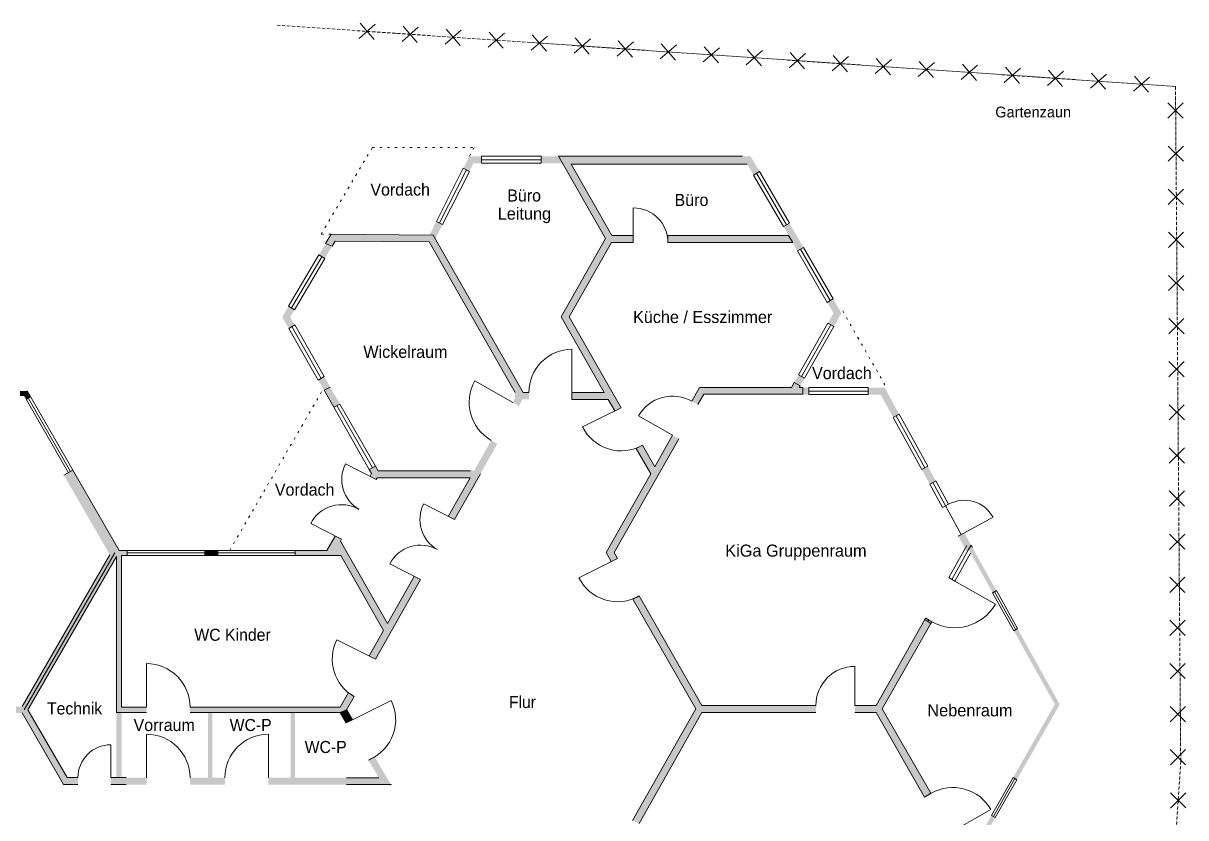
# Model space of a CAD drawing. Header units: inches. Extents: x 10176 to 53679, y 3686 to 38524.
# Drawn here: x 24994 to 51954, y 20095 to 38524 of the extents above; entities that cross this region are included whole.
import ezdxf

# ---------------------------------------------------------------- set-up
doc = ezdxf.new("R2010")
doc.units = ezdxf.units.IN
doc.header["$LTSCALE"] = 125
doc.header["$MEASUREMENT"] = 0
doc.header["$PDMODE"] = 34
doc.header["$PDSIZE"] = 5
for name, pattern in [('ISO-10_Strichpunktlinie', [0.93, 0.6, -0.15, 0.03, -0.15]), ('Punktlinie', [1.4, 0.4, -1]), ('Standardmuster', [0]), ('Volllinie', [0])]:
    doc.linetypes.add(name, pattern=pattern)
doc.layers.add('Grundebene', color=7, linetype='Continuous')
doc.styles.add('ARIAL', font='arial.ttf', dxfattribs={"height": 0.2})

# ---------------------------------------------------------------- blocks, each defined once
blk = doc.blocks.new('Kreuz-55')
at = {"layer": 'Grundebene', "color": 18, "linetype": 'Volllinie', "lineweight": 13, "true_color": 0x000000}
for p, q in [((51599, 20675), (51954, 20322)), ((51600, 20321), (51952, 20676))]:
    blk.add_line(p, q, dxfattribs=at)
blk = doc.blocks.new('Kreuz-5B')
at = {"layer": 'Grundebene', "color": 18, "linetype": 'Volllinie', "lineweight": 13, "true_color": 0x000000}
for p, q in [((51595, 21675), (51950, 21322)), ((51597, 21321), (51949, 21676))]:
    blk.add_line(p, q, dxfattribs=at)
blk = doc.blocks.new('Kreuz-61')
at = {"layer": 'Grundebene', "color": 18, "linetype": 'Volllinie', "lineweight": 13, "true_color": 0x000000}
for p, q in [((51592, 22675), (51946, 22322)), ((51593, 22321), (51945, 22676))]:
    blk.add_line(p, q, dxfattribs=at)
blk = doc.blocks.new('Kreuz-67')
at = {"layer": 'Grundebene', "color": 18, "linetype": 'Volllinie', "lineweight": 13, "true_color": 0x000000}
for p, q in [((51588, 23675), (51943, 23322)), ((51589, 23321), (51942, 23676))]:
    blk.add_line(p, q, dxfattribs=at)
blk = doc.blocks.new('Kreuz-6D')
at = {"layer": 'Grundebene', "color": 18, "linetype": 'Volllinie', "lineweight": 13, "true_color": 0x000000}
for p, q in [((51584, 24675), (51939, 24322)), ((51586, 24321), (51938, 24676))]:
    blk.add_line(p, q, dxfattribs=at)
blk = doc.blocks.new('Kreuz-73')
at = {"layer": 'Grundebene', "color": 18, "linetype": 'Volllinie', "lineweight": 13, "true_color": 0x000000}
for p, q in [((51581, 25675), (51936, 25322)), ((51582, 25321), (51934, 25676))]:
    blk.add_line(p, q, dxfattribs=at)
blk = doc.blocks.new('Kreuz-79')
at = {"layer": 'Grundebene', "color": 18, "linetype": 'Volllinie', "lineweight": 13, "true_color": 0x000000}
for p, q in [((51577, 26675), (51932, 26322)), ((51578, 26321), (51931, 26676))]:
    blk.add_line(p, q, dxfattribs=at)
blk = doc.blocks.new('Kreuz-7F')
at = {"layer": 'Grundebene', "color": 18, "linetype": 'Volllinie', "lineweight": 13, "true_color": 0x000000}
for p, q in [((51573, 27675), (51928, 27322)), ((51575, 27321), (51927, 27676))]:
    blk.add_line(p, q, dxfattribs=at)
blk = doc.blocks.new('Kreuz-85')
at = {"layer": 'Grundebene', "color": 18, "linetype": 'Volllinie', "lineweight": 13, "true_color": 0x000000}
for p, q in [((51570, 28675), (51925, 28322)), ((51571, 28321), (51923, 28676))]:
    blk.add_line(p, q, dxfattribs=at)
blk = doc.blocks.new('Kreuz-8B')
at = {"layer": 'Grundebene', "color": 18, "linetype": 'Volllinie', "lineweight": 13, "true_color": 0x000000}
for p, q in [((51566, 29675), (51921, 29322)), ((51568, 29321), (51920, 29676))]:
    blk.add_line(p, q, dxfattribs=at)
blk = doc.blocks.new('Kreuz-91')
at = {"layer": 'Grundebene', "color": 18, "linetype": 'Volllinie', "lineweight": 13, "true_color": 0x000000}
for p, q in [((51563, 30675), (51917, 30322)), ((51564, 30321), (51916, 30676))]:
    blk.add_line(p, q, dxfattribs=at)
blk = doc.blocks.new('Kreuz-97')
at = {"layer": 'Grundebene', "color": 18, "linetype": 'Volllinie', "lineweight": 13, "true_color": 0x000000}
for p, q in [((51559, 31675), (51914, 31322)), ((51560, 31321), (51913, 31676))]:
    blk.add_line(p, q, dxfattribs=at)
blk = doc.blocks.new('Kreuz-9D')
at = {"layer": 'Grundebene', "color": 18, "linetype": 'Volllinie', "lineweight": 13, "true_color": 0x000000}
for p, q in [((51555, 32675), (51910, 32322)), ((51557, 32321), (51909, 32676))]:
    blk.add_line(p, q, dxfattribs=at)
blk = doc.blocks.new('Kreuz-A3')
at = {"layer": 'Grundebene', "color": 18, "linetype": 'Volllinie', "lineweight": 13, "true_color": 0x000000}
for p, q in [((51552, 33675), (51907, 33322)), ((51553, 33321), (51905, 33676))]:
    blk.add_line(p, q, dxfattribs=at)
blk = doc.blocks.new('Kreuz-A9')
at = {"layer": 'Grundebene', "color": 18, "linetype": 'Volllinie', "lineweight": 13, "true_color": 0x000000}
for p, q in [((51548, 34675), (51903, 34322)), ((51549, 34321), (51902, 34676))]:
    blk.add_line(p, q, dxfattribs=at)
blk = doc.blocks.new('Kreuz-AF')
at = {"layer": 'Grundebene', "color": 18, "linetype": 'Volllinie', "lineweight": 13, "true_color": 0x000000}
for p, q in [((51544, 35675), (51899, 35322)), ((51546, 35321), (51898, 35676))]:
    blk.add_line(p, q, dxfattribs=at)
blk = doc.blocks.new('Kreuz-B5')
at = {"layer": 'Grundebene', "color": 18, "linetype": 'Volllinie', "lineweight": 13, "true_color": 0x000000}
for p, q in [((51541, 36675), (51896, 36322)), ((51542, 36321), (51894, 36676))]:
    blk.add_line(p, q, dxfattribs=at)
blk = doc.blocks.new('Kreuz-BB')
at = {"layer": 'Grundebene', "color": 18, "linetype": 'Volllinie', "lineweight": 13, "true_color": 0x000000}
for p, q in [((50740, 36947), (51116, 37275)), ((51092, 36923), (50764, 37300))]:
    blk.add_line(p, q, dxfattribs=at)
blk = doc.blocks.new('Kreuz-C1')
at = {"layer": 'Grundebene', "color": 18, "linetype": 'Volllinie', "lineweight": 13, "true_color": 0x000000}
for p, q in [((49742, 37015), (50119, 37344)), ((50095, 36991), (49766, 37368))]:
    blk.add_line(p, q, dxfattribs=at)
blk = doc.blocks.new('Kreuz-C7')
at = {"layer": 'Grundebene', "color": 18, "linetype": 'Volllinie', "lineweight": 13, "true_color": 0x000000}
for p, q in [((48744, 37083), (49121, 37412)), ((49097, 37059), (48768, 37436))]:
    blk.add_line(p, q, dxfattribs=at)
blk = doc.blocks.new('Kreuz-CD')
at = {"layer": 'Grundebene', "color": 18, "linetype": 'Volllinie', "lineweight": 13, "true_color": 0x000000}
for p, q in [((47746, 37151), (48123, 37480)), ((48099, 37127), (47771, 37504))]:
    blk.add_line(p, q, dxfattribs=at)
blk = doc.blocks.new('Kreuz-D3')
at = {"layer": 'Grundebene', "color": 18, "linetype": 'Volllinie', "lineweight": 13, "true_color": 0x000000}
for p, q in [((46749, 37219), (47126, 37548)), ((47102, 37195), (46773, 37572))]:
    blk.add_line(p, q, dxfattribs=at)
blk = doc.blocks.new('Kreuz-D9')
at = {"layer": 'Grundebene', "color": 18, "linetype": 'Volllinie', "lineweight": 13, "true_color": 0x000000}
for p, q in [((45751, 37287), (46128, 37616)), ((46104, 37263), (45775, 37640))]:
    blk.add_line(p, q, dxfattribs=at)
blk = doc.blocks.new('Kreuz-DF')
at = {"layer": 'Grundebene', "color": 18, "linetype": 'Volllinie', "lineweight": 13, "true_color": 0x000000}
for p, q in [((44753, 37355), (45130, 37684)), ((45106, 37331), (44777, 37708))]:
    blk.add_line(p, q, dxfattribs=at)
blk = doc.blocks.new('Kreuz-E5')
at = {"layer": 'Grundebene', "color": 18, "linetype": 'Volllinie', "lineweight": 13, "true_color": 0x000000}
for p, q in [((43756, 37423), (44133, 37752)), ((44108, 37399), (43780, 37776))]:
    blk.add_line(p, q, dxfattribs=at)
blk = doc.blocks.new('Kreuz-EB')
at = {"layer": 'Grundebene', "color": 18, "linetype": 'Volllinie', "lineweight": 13, "true_color": 0x000000}
for p, q in [((42758, 37491), (43135, 37820)), ((43111, 37467), (42782, 37844))]:
    blk.add_line(p, q, dxfattribs=at)
blk = doc.blocks.new('Kreuz-F1')
at = {"layer": 'Grundebene', "color": 18, "linetype": 'Volllinie', "lineweight": 13, "true_color": 0x000000}
for p, q in [((41760, 37559), (42137, 37888)), ((42113, 37535), (41784, 37912))]:
    blk.add_line(p, q, dxfattribs=at)
blk = doc.blocks.new('Kreuz-F7')
at = {"layer": 'Grundebene', "color": 18, "linetype": 'Volllinie', "lineweight": 13, "true_color": 0x000000}
for p, q in [((40763, 37627), (41139, 37956)), ((41115, 37603), (40787, 37980))]:
    blk.add_line(p, q, dxfattribs=at)
blk = doc.blocks.new('Kreuz-FD')
at = {"layer": 'Grundebene', "color": 18, "linetype": 'Volllinie', "lineweight": 13, "true_color": 0x000000}
for p, q in [((39765, 37695), (40142, 38024)), ((40118, 37671), (39789, 38048))]:
    blk.add_line(p, q, dxfattribs=at)
blk = doc.blocks.new('Kreuz-103')
at = {"layer": 'Grundebene', "color": 18, "linetype": 'Volllinie', "lineweight": 13, "true_color": 0x000000}
for p, q in [((38767, 37763), (39144, 38092)), ((39120, 37739), (38791, 38116))]:
    blk.add_line(p, q, dxfattribs=at)
blk = doc.blocks.new('Kreuz-109')
at = {"layer": 'Grundebene', "color": 18, "linetype": 'Volllinie', "lineweight": 13, "true_color": 0x000000}
for p, q in [((37770, 37831), (38146, 38160)), ((38122, 37807), (37794, 38184))]:
    blk.add_line(p, q, dxfattribs=at)
blk = doc.blocks.new('Kreuz-10F')
at = {"layer": 'Grundebene', "color": 18, "linetype": 'Volllinie', "lineweight": 13, "true_color": 0x000000}
for p, q in [((36772, 37899), (37149, 38228)), ((37125, 37875), (36796, 38252))]:
    blk.add_line(p, q, dxfattribs=at)
blk = doc.blocks.new('Kreuz-115')
at = {"layer": 'Grundebene', "color": 18, "linetype": 'Volllinie', "lineweight": 13, "true_color": 0x000000}
for p, q in [((35774, 37967), (36151, 38296)), ((36127, 37943), (35798, 38320))]:
    blk.add_line(p, q, dxfattribs=at)
blk = doc.blocks.new('Kreuz-11B')
at = {"layer": 'Grundebene', "color": 18, "linetype": 'Volllinie', "lineweight": 13, "true_color": 0x000000}
for p, q in [((34777, 38035), (35153, 38364)), ((35129, 38011), (34801, 38388))]:
    blk.add_line(p, q, dxfattribs=at)
blk = doc.blocks.new('Kreuz-121')
at = {"layer": 'Grundebene', "color": 18, "linetype": 'Volllinie', "lineweight": 13, "true_color": 0x000000}
for p, q in [((33779, 38103), (34156, 38432)), ((34132, 38079), (33803, 38456))]:
    blk.add_line(p, q, dxfattribs=at)
blk = doc.blocks.new('Kreuz-127')
at = {"layer": 'Grundebene', "color": 18, "linetype": 'Volllinie', "lineweight": 13, "true_color": 0x000000}
for p, q in [((32781, 38171), (33158, 38500)), ((33134, 38147), (32805, 38524))]:
    blk.add_line(p, q, dxfattribs=at)
blk = doc.blocks.new('Color_Area-247')
at = {"layer": 'Grundebene', "true_color": 0x000000, "transparency": 33554687}
blk.add_hatch(color=18, dxfattribs=at).paths.add_polyline_path([(29503, 26177), (29203, 26177), (29203, 26297), (29503, 26297)], flags=0)
at = {"layer": 'Grundebene', "color": 18, "linetype": 'Continuous', "lineweight": 13, "true_color": 0x000000}
for p, q in [((29203, 26177), (29203, 26297)), ((29203, 26297), (29503, 26297)), ((29503, 26177), (29203, 26177)), ((29503, 26297), (29503, 26177))]:
    blk.add_line(p, q, dxfattribs=at)
blk = doc.blocks.new('Color_Area-26F')
at = {"layer": 'Grundebene', "true_color": 0x000000, "transparency": 33554687}
blk.add_hatch(color=18, dxfattribs=at).paths.add_polyline_path([(39946, 33437), (42838, 33437), (42744, 33599), (39942, 33599)], flags=0)
at = {"layer": 'Grundebene', "color": 18, "linetype": 'Continuous', "lineweight": 13, "true_color": 0x000000}
for p, q in [((42744, 33599), (39942, 33599)), ((39942, 33599), (39946, 33437)), ((39946, 33437), (42838, 33437)), ((42838, 33437), (42744, 33599))]:
    blk.add_line(p, q, dxfattribs=at)
blk = doc.blocks.new('Color_Area-316')
at = {"layer": 'Grundebene', "true_color": 0x000000, "transparency": 33554687}
blk.add_hatch(color=18, dxfattribs=at).paths.add_polyline_path([(32486, 22295), (32632, 22367), (32494, 22600), (32341, 22539)], flags=0)
at = {"layer": 'Grundebene', "color": 18, "linetype": 'Continuous', "lineweight": 13, "true_color": 0x000000}
for p, q in [((32494, 22600), (32341, 22539)), ((32341, 22539), (32486, 22295)), ((32632, 22367), (32494, 22600)), ((32486, 22295), (32632, 22367))]:
    blk.add_line(p, q, dxfattribs=at)

msp = doc.modelspace()

# ---------------------------------------------------------------- hatches: boundary and pattern name
at = {"layer": 'Grundebene', "true_color": 0x000000, "transparency": 33554687}
h = msp.add_hatch(color=18, dxfattribs=at)
h.paths.add_polyline_path([(35199, 35160), (35342, 35088), (35438, 35278), (35624, 35278), (35624, 35438), (35340, 35438)], flags=0)
h.paths.add_polyline_path([(37004, 35278), (37833, 35278), (37833, 35438), (37004, 35438)], flags=0)
h.paths.add_polyline_path([(34575, 33929), (34334, 33453), (34513, 33451), (34718, 33857)], flags=0)
for points in [[(41784, 35255), (37701, 35256), (38647, 33599), (38681, 33527), (38633, 33437), (37656, 31712), (38860, 29605), (38714, 29532), (38561, 29800), (37720, 29800), (37720, 29962), (38469, 29962), (37470, 31712), (38500, 33530), (37410, 35439), (41678, 35438)], [(36400, 29800), (36720, 29800), (36720, 29962), (36653, 29962), (36587, 29962), (34503, 33612), (32133, 33630), (32007, 33417), (32156, 33352), (32224, 33468), (34408, 33452), (36400, 29962)], [(39142, 33437), (38584, 33437), (38584, 33598), (39142, 33598)], [(32044, 30206), (32339, 29691), (32194, 29618), (31903, 30131)], [(24917, 29994), (25086, 29994), (25170, 29848), (25066, 29788), (25017, 29874), (24917, 29874)], [(35370, 28144), (35370, 28144), (33223, 28144), (33163, 28248), (33018, 28176), (33073, 28079), (33036, 28015), (33180, 27941), (33204, 27982), (35357, 27982), (34849, 27086), (34993, 27012), (35596, 28075), (35556, 28144)], [(34204, 25618), (33161, 23777), (33016, 23849), (33349, 24438), (32357, 26176), (31303, 26176), (31303, 26296), (32037, 26296), (32231, 26629), (32375, 26556), (32351, 26514), (33442, 24602), (34060, 25692)], [(27275, 22660), (27155, 22660), (27155, 21025), (27275, 21025)], [(29279, 22539), (29379, 22539), (29379, 21024), (29279, 21024)], [(31195, 22539), (31295, 22539), (31295, 21024), (31195, 21024)], [(32494, 20864), (32494, 21024), (33240, 21024), (32998, 21432), (33143, 21505), (33523, 20864)]]:
    msp.add_hatch(color=18, dxfattribs=at).paths.add_polyline_path(points, flags=0)
h = msp.add_hatch(color=18, dxfattribs=at)
h.paths.add_polyline_path([(42069, 35083), (41863, 35438), (41678, 35438), (41930, 35003)], flags=0)
h.paths.add_polyline_path([(43014, 30114), (43113, 30288), (42973, 30367), (42872, 30187)], flags=0)
h.paths.add_polyline_path([(43793, 31489), (43970, 31801), (43779, 32130), (43641, 32050), (43786, 31801), (43654, 31568)], flags=0)
h.paths.add_polyline_path([(42761, 33889), (42622, 33808), (42949, 33244), (43088, 33324)], flags=0)
h = msp.add_hatch(color=18, dxfattribs=at)
h.paths.add_polyline_path([(31851, 33150), (31988, 33069), (32151, 33344), (32013, 33425)], flags=0)
h.paths.add_polyline_path([(31286, 31880), (31149, 31962), (31000, 31711), (31152, 31446), (31291, 31525), (31185, 31710)], flags=0)
h.paths.add_polyline_path([(31836, 30248), (31969, 30014), (32113, 30086), (31975, 30327)], flags=0)
h = msp.add_hatch(color=18, dxfattribs=at)
h.paths.add_polyline_path([(35848, 28849), (35016, 27380), (35157, 27300), (35989, 28769)], flags=0)
h.paths.add_polyline_path([(36487, 29648), (36626, 29893), (36488, 29979), (36346, 29728)], flags=0)
h = msp.add_hatch(color=18, dxfattribs=at)
h.paths.add_polyline_path([(43071, 29922), (43071, 30073), (42991, 30073), (43014, 30114), (42872, 30187), (42807, 30073), (40679, 30073), (40500, 29757), (40641, 29677), (40780, 29923)], flags=0)
h.paths.add_polyline_path([(40053, 28968), (39640, 28238), (39355, 28736), (39211, 28663), (39547, 28074), (38510, 26244), (38635, 26040), (38775, 26107), (38696, 26244), (40194, 28888)], flags=0)
h = msp.add_hatch(color=18, dxfattribs=at)
h.paths.add_polyline_path([(44589, 30072), (44589, 29912), (44877, 29912), (45168, 29382), (45308, 29458), (44972, 30072)], flags=0)
h.paths.add_polyline_path([(45971, 28248), (45831, 28171), (46016, 27834), (46156, 27911)], flags=0)
h.paths.add_polyline_path([(46679, 26623), (46883, 26250), (46974, 26418), (46819, 26700)], flags=0)
h.paths.add_polyline_path([(43209, 30072), (43071, 30072), (43071, 29912), (43209, 29912)], flags=0)
h = msp.add_hatch(color=18, dxfattribs=at)
h.paths.add_polyline_path([(24972, 22525), (25930, 20865), (26261, 20865), (26261, 21025), (26011, 21025), (25102, 22600), (27156, 26156), (27220, 26297), (26145, 28159), (25937, 28039), (27003, 26192), (24972, 22675), (24105, 22675), (24105, 22525)], flags=0)
h.paths.add_polyline_path([(27023, 21025), (27023, 20865), (27384, 20865), (27384, 21025)], flags=0)
h = msp.add_hatch(color=18, dxfattribs=at)
h.paths.add_polyline_path([(32668, 22907), (32533, 22998), (32341, 22659), (28863, 22660), (28863, 22540), (32341, 22539), (32494, 22600)], flags=0)
h.paths.add_polyline_path([(27853, 22660), (27275, 22660), (27276, 26177), (27403, 26177), (27403, 26297), (27220, 26297), (27156, 26156), (27155, 22540), (27853, 22540)], flags=0)
h = msp.add_hatch(color=18, dxfattribs=at)
h.paths.add_polyline_path([(47537, 20100), (47450, 20149), (46832, 19062), (46873, 18991), (46889, 18963), (46918, 19013)], flags=0)
h.paths.add_polyline_path([(47950, 21027), (48037, 20978), (49031, 22725), (48053, 24481), (47966, 24432), (48917, 22725)], flags=0)
h.paths.add_polyline_path([(47475, 25315), (47562, 25364), (47005, 26363), (46974, 26418), (46918, 26315)], flags=0)
h = msp.add_hatch(color=18, dxfattribs=at)
h.paths.add_polyline_path([(46041, 20663), (44917, 22618), (46042, 24604), (45906, 24692), (44777, 22699), (44283, 22699), (44283, 22537), (44777, 22537), (45897, 20576)], flags=0)
h.paths.add_polyline_path([(43375, 22700), (40734, 22700), (39274, 25240), (39129, 25166), (40594, 22619), (39126, 20028), (39274, 19960), (40734, 22538), (43375, 22538)], flags=0)
h = msp.add_hatch(color=18, dxfattribs=at)
h.paths.add_polyline_path([(30679, 20865), (32494, 20865), (32494, 21024), (30679, 21024)], flags=0)
h.paths.add_polyline_path([(29669, 21024), (28863, 21024), (28863, 20865), (29669, 20865)], flags=0)
h.paths.add_polyline_path([(27853, 20865), (27853, 21024), (27384, 21024), (27384, 20865)], flags=0)

# ---------------------------------------------------------------- linework, layer by layer
at = {"layer": 'Grundebene', "color": 18, "linetype": 'ISO-10_Strichpunktlinie', "lineweight": 13, "true_color": 0x000000}
for p, q in [((51716, 37057), (30857, 38480)), ((51837, 21406), (51716, 37057)), ((51701, 19355), (51837, 21406)), ((51701, 19355), (51837, 21406))]:
    msp.add_line(p, q, dxfattribs=at)
at = {"layer": 'Grundebene', "color": 18, "linetype": 'Punktlinie', "lineweight": 13, "true_color": 0x000000}
for p, q in [((31901, 33631), (33088, 35639)), ((33088, 35639), (35449, 35639)), ((35449, 35639), (35295, 35357)), ((32133, 33630), (31901, 33631)), ((43998, 31851), (45013, 30072)), ((29782, 26297), (31953, 30042))]:
    msp.add_line(p, q, dxfattribs=at)
at = {"layer": 'Grundebene', "color": 18, "linetype": 'Standardmuster', "lineweight": 13, "true_color": 0x000000}
for p, q in [((35624, 35278), (35624, 35438)), ((35624, 35438), (37004, 35438)), ((35624, 35358), (37004, 35358)), ((37004, 35438), (37004, 35278)), ((34575, 33929), (35199, 35160)), ((34647, 33893), (35270, 35124)), ((34718, 33857), (35342, 35088)), ((35342, 35088), (35199, 35160)), ((35624, 35278), (37004, 35278)), ((42069, 35083), (41930, 35003)), ((42761, 33889), (42069, 35083)), ((42622, 33808), (41930, 35003)), ((42691, 33849), (42000, 35043)), ((34575, 33929), (34718, 33857)), ((42622, 33808), (42761, 33889)), ((42949, 33244), (43088, 33324)), ((42949, 33244), (43641, 32050)), ((43018, 33284), (43710, 32090)), ((43088, 33324), (43779, 32130)), ((31149, 31962), (31851, 33150)), ((31217, 31921), (31919, 33109)), ((31286, 31880), (31988, 33069)), ((31851, 33150), (31988, 33069)), ((43779, 32130), (43641, 32050)), ((31286, 31880), (31149, 31962)), ((42973, 30367), (43654, 31568)), ((43654, 31568), (43793, 31489)), ((31291, 31525), (31152, 31446)), ((31152, 31446), (31836, 30248)), ((31221, 31486), (31906, 30287)), ((31291, 31525), (31975, 30327)), ((43043, 30328), (43723, 31528)), ((43113, 30288), (43793, 31489)), ((37720, 29962), (37720, 30962)), ((31836, 30248), (31975, 30327)), ((36346, 29728), (35467, 30226)), ((43113, 30288), (42973, 30367)), ((43209, 29912), (43209, 30072)), ((43209, 30072), (44589, 30072)), ((43209, 29992), (44589, 29992)), ((44589, 30072), (44589, 29912)), ((43209, 29912), (44589, 29912)), ((40053, 28968), (39264, 29415)), ((45168, 29382), (45308, 29458)), ((45238, 29420), (45901, 28210)), ((45308, 29458), (45971, 28248)), ((45168, 29382), (45831, 28171)), ((45971, 28248), (45831, 28171)), ((46016, 27834), (46156, 27911)), ((46016, 27834), (46314, 27290)), ((46086, 27872), (46749, 26662)), ((46156, 27911), (46454, 27367)), ((46314, 27290), (46454, 27367)), ((46819, 26700), (47486, 27066)), ((46819, 26700), (46679, 26623)), ((46819, 26700), (46679, 26623)), ((46598, 25585), (47540, 25051)), ((47475, 25315), (47562, 25364)), ((47562, 25364), (48053, 24481)), ((47475, 25315), (47966, 24432)), ((47518, 25339), (48010, 24457)), ((48053, 24481), (47966, 24432)), ((27853, 22660), (27853, 23670)), ((44283, 22699), (44283, 23608)), ((27853, 21024), (27853, 22034)), ((30679, 21024), (30679, 22034)), ((27023, 21025), (27023, 21787)), ((47450, 20149), (47950, 21027)), ((47494, 20124), (47993, 21002)), ((47537, 20100), (48037, 20978)), ((47950, 21027), (48037, 20978)), ((46554, 19782), (47436, 20286)), ((47537, 20100), (47450, 20149))]:
    msp.add_line(p, q, dxfattribs=at)
at = {"layer": 'Grundebene', "color": 18, "linetype": 'Continuous', "lineweight": 13, "true_color": 0x000000}
for p, q in [((38500, 33530), (37410, 35439)), ((37410, 35439), (41678, 35438)), ((38647, 33599), (37701, 35256)), ((37701, 35256), (41784, 35255)), ((39142, 34241), (39142, 33437)), ((32007, 33417), (32133, 33630)), ((32133, 33630), (34503, 33612)), ((32156, 33352), (32224, 33468)), ((32224, 33468), (34408, 33452)), ((36400, 29962), (34408, 33452)), ((36587, 29962), (34503, 33612)), ((37470, 31712), (38500, 33530)), ((37656, 31712), (38633, 33437)), ((39142, 33437), (38632, 33435)), ((39142, 33599), (38648, 33598)), ((32007, 33417), (32156, 33352)), ((38469, 29962), (37470, 31712)), ((38860, 29605), (37656, 31712)), ((25086, 29994), (27220, 26297)), ((31969, 30014), (32114, 30086)), ((32194, 29618), (31969, 30014)), ((36587, 29962), (36720, 29962)), ((37720, 29800), (37720, 29962)), ((37720, 29962), (38469, 29962)), ((40500, 29757), (40679, 30073)), ((40679, 30073), (42807, 30073)), ((42872, 30187), (42807, 30073)), ((42872, 30187), (43014, 30114)), ((43014, 30114), (42991, 30073)), ((42991, 30073), (43071, 30073)), ((43071, 29922), (43071, 30073)), ((26041, 28099), (25066, 29788)), ((26093, 28129), (25118, 29818)), ((32194, 29618), (32339, 29691)), ((33163, 28248), (32339, 29691)), ((37720, 29800), (38561, 29800)), ((38714, 29532), (38561, 29800)), ((40641, 29677), (40780, 29923)), ((40780, 29923), (43071, 29922)), ((33018, 28176), (32194, 29618)), ((33091, 28212), (32267, 29655)), ((38860, 29605), (37964, 29160)), ((38696, 26244), (40194, 28888)), ((39640, 28238), (40053, 28968)), ((39356, 28735), (39211, 28663)), ((39547, 28074), (39211, 28663)), ((39640, 28238), (39355, 28736)), ((25937, 28039), (26145, 28159)), ((33180, 27941), (32468, 28306)), ((33018, 28176), (33163, 28248)), ((33073, 28079), (33018, 28176)), ((33036, 28015), (33073, 28079)), ((33073, 28079), (33036, 28015)), ((33223, 28144), (33163, 28248)), ((35370, 28144), (33223, 28144)), ((34993, 27012), (35596, 28075)), ((38510, 26244), (39547, 28074)), ((33180, 27941), (33204, 27982)), ((35357, 27982), (33204, 27982)), ((34849, 27086), (35357, 27982)), ((34993, 27012), (34281, 27377)), ((32375, 26556), (31663, 26920)), ((32037, 26296), (32231, 26629)), ((32231, 26629), (32037, 26296)), ((32351, 26514), (32375, 26556)), ((33442, 24602), (32351, 26514)), ((27003, 26192), (24972, 22675)), ((27116, 26237), (25015, 22600)), ((27156, 26156), (25102, 22600)), ((27156, 26156), (27155, 22540)), ((27220, 26297), (32037, 26296)), ((27275, 22660), (27276, 26177)), ((27276, 26177), (32357, 26176)), ((27403, 26177), (27403, 26297)), ((27403, 26237), (29203, 26237)), ((29203, 26177), (29203, 26297)), ((29503, 26177), (29503, 26297)), ((29503, 26237), (31303, 26236)), ((31303, 26176), (31303, 26296)), ((33349, 24438), (32357, 26176)), ((38510, 26244), (38630, 26035)), ((38696, 26244), (38775, 26107)), ((46457, 25665), (46877, 26407)), ((46918, 26315), (46527, 25625)), ((46598, 25585), (46964, 26232)), ((46974, 26418), (46918, 26315)), ((47005, 26363), (46974, 26418)), ((27156, 26035), (27155, 22540)), ((34204, 25618), (33492, 25983)), ((38775, 26107), (37879, 25663)), ((33161, 23777), (34204, 25618)), ((33442, 24602), (34060, 25692)), ((46598, 25585), (46457, 25665)), ((39275, 25238), (39129, 25166)), ((39129, 25166), (40594, 22619)), ((39274, 25240), (40734, 22700)), ((44777, 22699), (45906, 24692)), ((46042, 24604), (44917, 22618)), ((45906, 24692), (45923, 24723)), ((46042, 24604), (45906, 24692)), ((45923, 24723), (46064, 24643)), ((45993, 24683), (45974, 24648)), ((46042, 24604), (46064, 24643)), ((33016, 23849), (33349, 24438)), ((33161, 23777), (32266, 24224)), ((32341, 22659), (32533, 22998)), ((27275, 22660), (27853, 22660)), ((28863, 22660), (32341, 22659)), ((32494, 22600), (32668, 22907)), ((33526, 22814), (32632, 22367)), ((43375, 22700), (40734, 22700)), ((44777, 22699), (44283, 22699)), ((24972, 22525), (25930, 20865)), ((25102, 22600), (26011, 21025)), ((27853, 22540), (27155, 22540)), ((27853, 22540), (27155, 22540)), ((32341, 22539), (28863, 22540)), ((32341, 22539), (28863, 22540)), ((32486, 22295), (32341, 22539)), ((32632, 22367), (32487, 22612)), ((40594, 22619), (39126, 20028)), ((40734, 22538), (39274, 19960)), ((43375, 22538), (40734, 22538)), ((44777, 22537), (44283, 22537)), ((45897, 20576), (44777, 22537)), ((44917, 22618), (46041, 20663)), ((32998, 21432), (33143, 21505)), ((26261, 20865), (25930, 20865)), ((26261, 21025), (26011, 21025)), ((27384, 21025), (27023, 21025)), ((27384, 20865), (27023, 20865)), ((33240, 21024), (32494, 21024)), ((33523, 20864), (32494, 20864)), ((45897, 20576), (46051, 20664)), ((45897, 20576), (46041, 20663)), ((46041, 20663), (46051, 20664))]:
    msp.add_line(p, q, dxfattribs=at)
for centre, radius, start, end in [((39142, 33437), 804, 359.9917, 89.9917), ((38860, 29605), 1000, 206.3748, 299.7275), ((33180, 27941), 800, 152.8757, 239.8375), ((32375, 26556), 800, 59.8375, 152.8757), ((34993, 27012), 800, 152.8757, 240.4684), ((34204, 25618), 800, 60.4684, 152.8757), ((38775, 26107), 1000, 206.3748, 299.8917), ((33161, 23777), 1000, 153.4358, 240.4684), ((32632, 22367), 1000, 294.4034, 26.5484)]:
    msp.add_arc(centre, radius, start, end, dxfattribs=at)
at = {"layer": 'Grundebene', "color": 18, "linetype": 'Standardmuster', "lineweight": 13, "true_color": 0x000000}
for centre, radius, start, end in [((37720, 29962), 1000, 89.9917, 179.9917), ((36346, 29728), 1010, 150.4684, 240.4684), ((40053, 28968), 907, 60.4684, 150.4684), ((46819, 26700), 760, 28.7171, 118.7171), ((46598, 25585), 1083, 240.4684, 330.4684), ((27853, 22660), 1010, 359.9917, 89.9917), ((44283, 22699), 908, 89.9917, 179.9917), ((27853, 21024), 1010, 0, 90), ((30679, 21024), 1010, 90, 180), ((27023, 21025), 762, 89.9917, 179.9917), ((46554, 19782), 1015, 29.7275, 119.7275)]:
    msp.add_arc(centre, radius, start, end, dxfattribs=at)
msp.add_point((33523, 20864), dxfattribs=at)

# ---------------------------------------------------------------- block references
at = {"layer": 'Grundebene'}
for name in ['Kreuz-127', 'Kreuz-121', 'Kreuz-11B', 'Kreuz-115', 'Kreuz-10F', 'Kreuz-109', 'Kreuz-103', 'Kreuz-FD', 'Kreuz-F7', 'Kreuz-F1', 'Kreuz-EB', 'Kreuz-E5', 'Kreuz-DF', 'Kreuz-D9', 'Kreuz-D3', 'Kreuz-CD', 'Kreuz-C7', 'Kreuz-C1', 'Kreuz-BB', 'Kreuz-B5', 'Kreuz-AF', 'Kreuz-A9', 'Color_Area-26F', 'Kreuz-A3', 'Kreuz-9D', 'Kreuz-97', 'Kreuz-91', 'Kreuz-8B', 'Kreuz-85', 'Kreuz-7F', 'Kreuz-79', 'Color_Area-247', 'Kreuz-73', 'Kreuz-6D', 'Kreuz-67', 'Kreuz-61', 'Color_Area-316', 'Kreuz-5B', 'Kreuz-55']:
    msp.add_blockref(name, (0, 0), dxfattribs=at)

# ---------------------------------------------------------------- texts
at = {"layer": 'Grundebene', "color": 18, "lineweight": 18, "true_color": 0x000000, "style": 'ARIAL'}
for s, height, width, p in [('Gartenzaun', 250, 0.963872, (47536, 36340)), ('Vordach', 280, 0.948499, (33044, 34526)), ('Büro', 280, 0.948075, (36218, 34389)), ('Büro', 280, 0.950216, (40098, 34286)), ('Leitung', 280, 0.964102, (35998, 33969)), ('Küche / Esszimmer', 280, 0.958432, (39137, 31571)), ('Wickelraum', 280, 0.954586, (32882, 30762)), ('Vordach', 280, 0.948499, (43288, 30269)), ('Vordach', 280, 0.948499, (30829, 27566)), ('KiGa Gruppenraum', 280, 0.966689, (41274, 26151)), ('WC Kinder', 280, 0.937291, (28961, 24199)), ('Flur', 280, 0.92339, (36261, 22639)), ('Technik', 280, 0.93574, (25544, 22491)), ('Nebenraum', 280, 0.96633, (45962, 22447)), ('Vorraum', 280, 0.94786, (27552, 22106)), ('WC-P', 280, 0.934251, (29781, 22106)), ('WC-P', 280, 0.934251, (31521, 21596))]:
    msp.add_text(s, height=height, dxfattribs=dict(at, width=width)).set_placement(p)

doc.saveas('drawing.dxf')
